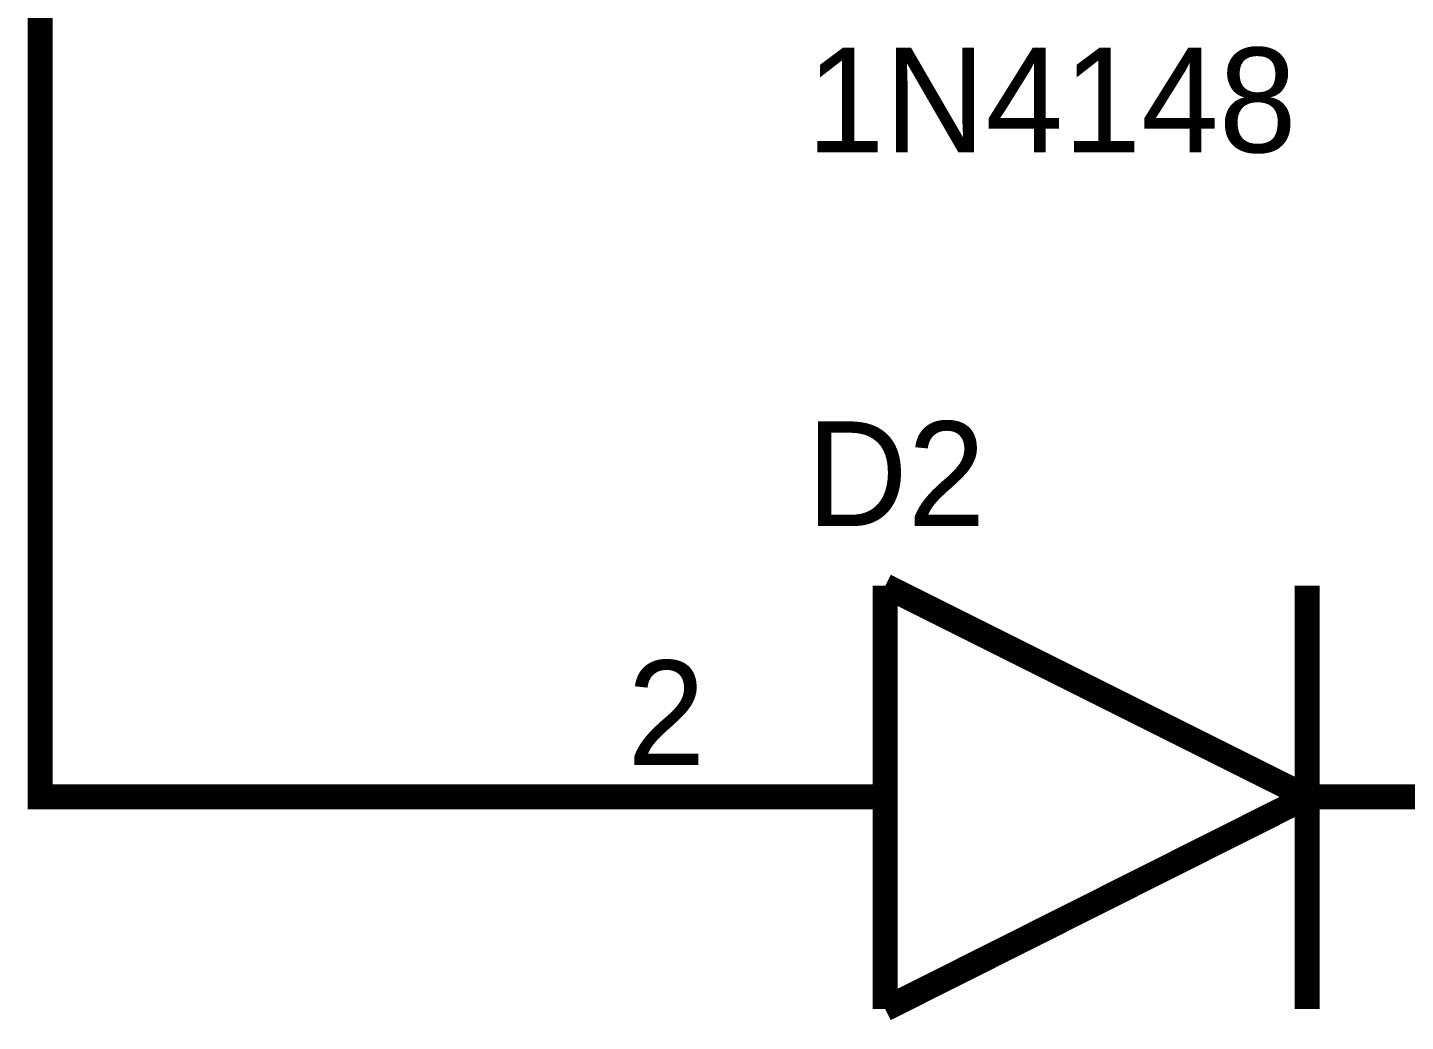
# Model space of a CAD drawing. Header units: inches. Extents: x 0 to 432, y 0 to 280.
# Drawn here: x 200.51 to 217.08, y 106.52 to 118.47 of the extents above; entities that cross this region are included whole.
import ezdxf

# ---------------------------------------------------------------- set-up
doc = ezdxf.new("R2010")
doc.units = ezdxf.units.IN
doc.layers.add('Sheet', color=255, linetype='Continuous')

msp = doc.modelspace()

# ---------------------------------------------------------------- linework, layer by layer
at = {"layer": 'Sheet'}
for points in [[(205.747, 109.222, 0.3, 0.3, 0), (200.66, 109.222, 0.3, 0.3, 0), (200.66, 121.912, 0.3, 0.3, 0), (200.66, 132.075, 0.3, 0.3, 0), (200.66, 140.711, 0.3, 0.3, 0)], [(210.824, 111.76, 0.3, 0.3, 0), (210.824, 106.673, 0.3, 0.3, 0)], [(210.824, 111.76, 0.3, 0.3, 0), (215.9, 109.222, 0.3, 0.3, 0)], [(215.9, 111.76, 0.3, 0.3, 0), (215.9, 106.673, 0.3, 0.3, 0)], [(210.824, 109.222, 0.3, 0.3, 0), (205.747, 109.222, 0.3, 0.3, 0)], [(210.824, 109.222, 0.3, 0.3, 0), (210.06, 109.222, 0.3, 0.3, 0)], [(210.824, 106.673, 0.3, 0.3, 0), (215.9, 109.222, 0.3, 0.3, 0)], [(215.9, 109.222, 0.3, 0.3, 0), (220.988, 109.222, 0.3, 0.3, 0)], [(215.9, 109.222, 0.3, 0.3, 0), (216.664, 109.222, 0.3, 0.3, 0)]]:
    msp.add_lwpolyline(points, format="xyseb", dxfattribs=at)

# ---------------------------------------------------------------- texts
for s, height, p in [('1N4148', 1.2577, (209.88, 116.971)), ('D2', 1.2577, (209.88, 112.479)), ('2', 1.258, (207.724, 109.604))]:
    msp.add_text(s, height=height, dxfattribs=at).set_placement(p)

doc.saveas('drawing.dxf')
